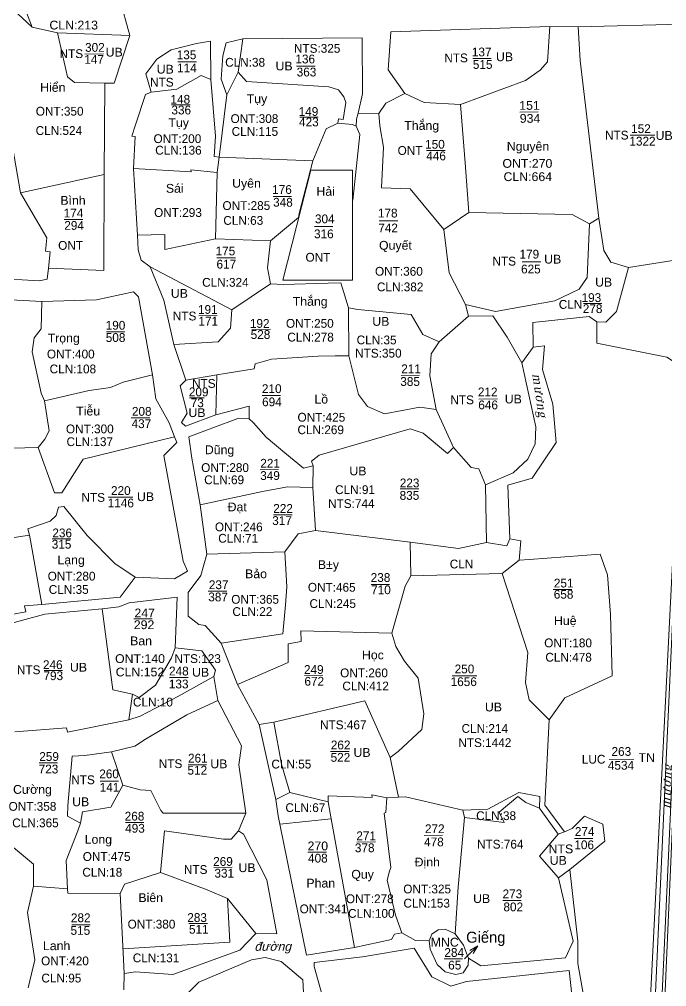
# Model space of a CAD drawing. Header units: metres. Extents: x 584732 to 606137, y 2257469 to 2286410.
# Drawn here: x 605704.8 to 605851.8, y 2285846.2 to 2286066.1 of the extents above; entities that cross this region are included whole.
import ezdxf
from ezdxf.enums import TextEntityAlignment as Align

# ---------------------------------------------------------------- set-up
doc = ezdxf.new("R2010")
doc.units = ezdxf.units.M
doc.header["$MEASUREMENT"] = 0
for name, color, linetype, lineweight in [('Level 10', 7, 'Continuous', 0), ('Level 11', 7, 'Continuous', 0), ('Level 12', 7, 'Continuous', 0), ('Level 13', 7, 'Continuous', 0), ('Level 15', 7, 'Continuous', 0), ('Level 27', 7, 'Continuous', 0), ('Level 32', 7, 'Continuous', 0), ('Level 5', 7, 'Continuous', 0), ('Level 53', 7, 'Continuous', 0), ('Level 54', 7, 'Continuous', 0), ('Level 63', 7, 'Continuous', 0), ('Level 8', 7, 'Continuous', 0)]:
    doc.layers.add(name, color=color, linetype=linetype, lineweight=lineweight)
doc.styles.add('Style-ENGINEERING I 0.26180', font='ENGINEERING.shx', dxfattribs={"oblique": 15})
doc.styles.add('Style-Vnarial', font='Vnarial.shx')
doc.styles.add('Style-Vnarial I 0.26180', font='Vnarial.shx', dxfattribs={"oblique": 15})
doc.styles.add('Style-vncour', font='vncour.shx')
doc.styles.add('Style-Vntime I 0.26180', font='Vntime.shx', dxfattribs={"oblique": 15})

msp = doc.modelspace()

# ---------------------------------------------------------------- linework, layer by layer
at = {"layer": 'Level 10', "color": 230, "linetype": 'Continuous', "lineweight": 0}
for p, q in [((605729.94, 2286062.41), (605724.33, 2286082.96)), ((605707.75, 2286064.29), (605713.49, 2286063.02)), ((605831.77, 2286064.38), (605825.31, 2286064.49)), ((605713.49, 2286063.02), (605729.94, 2286062.41)), ((605754.54, 2286054.08), (605751.92, 2286048.9)), ((605724.13, 2286030.86), (605724.26, 2286051.6)), ((605751.92, 2286048.9), (605750.24, 2286034.79)), ((605786.46, 2286044.72), (605781.75, 2286044.78)), ((605750.24, 2286034.79), (605749.76, 2286031.28)), ((605750.24, 2286034.79), (605771.47, 2286033.92)), ((605724.13, 2286030.86), (605705.13, 2286026.62)), ((605730.77, 2286032.15), (605731.64, 2286017.06)), ((605749.76, 2286031.28), (605749.38, 2286016.22)), ((605801.23, 2286018.34), (605806.94, 2286022.16)), ((605836.47, 2286020.91), (605834.32, 2286019.64)), ((605749.38, 2286016.22), (605761.84, 2286015.78)), ((605734.56, 2286009.83), (605753.11, 2286000.08)), ((605753.11, 2286000.08), (605761.85, 2286006.01)), ((605761.8, 2286006.01), (605761.85, 2286006.01)), ((605779.61, 2286000.52), (605777.87, 2286006.19)), ((605709.95, 2286001.95), (605697.8, 2286002.57)), ((605779.61, 2286000.52), (605779.63, 2285989.61)), ((605806.87, 2285998.64), (605806.15, 2286001.27)), ((605800.15, 2285992.81), (605806.87, 2285998.64)), ((605742.65, 2285984.12), (605739.94, 2285992.21)), ((605818.95, 2285988.01), (605821.56, 2285991.61)), ((605742.65, 2285984.12), (605749.72, 2285985.28)), ((605749.46, 2285976.24), (605749.72, 2285985.28)), ((605803.46, 2285968.81), (605799.49, 2285977.42)), ((605689.07, 2285968.22), (605709.14, 2285968.78)), ((605771.53, 2285964.61), (605771.52, 2285959.71)), ((605810.94, 2285947.16), (605810.72, 2285960.27)), ((605771.52, 2285959.71), (605772.06, 2285949.93)), ((605747.4, 2285944.53), (605745.87, 2285955.74)), ((605793.58, 2285947.23), (605772.06, 2285949.93)), ((605793.58, 2285947.23), (605793.76, 2285939.59)), ((605765.13, 2285945.09), (605747.4, 2285944.53)), ((605818.34, 2285943.19), (605814.51, 2285940.14)), ((605750.64, 2285924.28), (605754.35, 2285914.9)), ((605748.98, 2285916.7), (605749.9, 2285911.26)), ((605754.35, 2285914.9), (605759.27, 2285905.81)), ((605730.51, 2285912.71), (605729.7, 2285906.88)), ((605759.27, 2285905.81), (605762.63, 2285906.37)), ((605759.27, 2285905.81), (605763.1, 2285888.77)), ((605725.75, 2285899.58), (605728.33, 2285892.03)), ((605789.03, 2285898.31), (605790.95, 2285889.31)), ((605766.3, 2285890.39), (605763.1, 2285888.77)), ((605774.97, 2285888.25), (605766.3, 2285890.39)), ((605774.97, 2285888.25), (605775.67, 2285884.4)), ((605788.3, 2285889.19), (605790.95, 2285889.31)), ((605754.64, 2285881.64), (605756.25, 2285885.65)), ((605805.54, 2285886.32), (605805.92, 2285884.66)), ((605822.99, 2285886.81), (605827.23, 2285880.91)), ((605775.67, 2285884.4), (605780.93, 2285855.13)), ((605828.64, 2285881.46), (605827.23, 2285880.91)), ((605827.25, 2285870.99), (605829.83, 2285872.84)), ((605708.08, 2285869.11), (605715.78, 2285868.47)), ((605752.1, 2285866.27), (605758.53, 2285858.36)), ((605806.65, 2285853.24), (605806.86, 2285852.7)), ((605728.57, 2285845.55), (605728.67, 2285849.2))]:
    msp.add_line(p, q, dxfattribs=at)
at = {"layer": 'Level 10', "color": 230, "linetype": 'Continuous', "lineweight": 0, "flags": 128}
for points in [[(605724.33, 2286082.96), (605711.58, 2286080.13), (605702.63, 2286077.62), (605707.75, 2286064.29)], [(605699.68, 2286071.09), (605701.19, 2286070.53), (605707.75, 2286064.29)], [(605825.31, 2286064.49), (605789.22, 2286063.27), (605788.61, 2286054.58), (605792.37, 2286049.22)], [(605805.02, 2286046.7), (605819.81, 2286052.18), (605823.12, 2286054.5), (605824.8, 2286056.41), (605825.31, 2286064.49)], [(605831.77, 2286064.38), (605855.32, 2286064.97), (605856.82, 2286050.95), (605858.03, 2286040.96), (605859.52, 2286035.29), (605863.78, 2286014.39)], [(605836.47, 2286020.91), (605832.19, 2286056.77), (605831.77, 2286064.38)], [(605713.49, 2286063.02), (605715.77, 2286053.02), (605717.39, 2286051.7), (605724.26, 2286051.6)], [(605724.26, 2286051.6), (605726.36, 2286051.57), (605729.95, 2286062.41), (605729.94, 2286062.41)], [(605755.58, 2286061.64), (605751.8, 2286060.73), (605751.05, 2286057.82), (605750.7, 2286052.49), (605751.92, 2286048.9)], [(605781.75, 2286044.78), (605782.79, 2286049.16), (605782.7, 2286061.91), (605755.58, 2286061.64)], [(605734.76, 2286049.57), (605733.59, 2286053.69), (605736.04, 2286057.07), (605739.31, 2286059.15), (605745.08, 2286060.59), (605748.26, 2286061.11), (605748.32, 2286052.41)], [(605748.32, 2286052.41), (605746.16, 2286053.36), (605740.57, 2286050.2), (605734.76, 2286049.57)], [(605748.32, 2286052.41), (605749.35, 2286039.51), (605749.1, 2286034.88), (605750.24, 2286034.79)], [(605777.16, 2286042.52), (605777.29, 2286043.44), (605778.39, 2286043.32), (605778.99, 2286047.19), (605778.53, 2286048.45), (605777.31, 2286050.07), (605775.09, 2286050.78), (605756.44, 2286051.97), (605754.54, 2286054.08)], [(605730.77, 2286032.15), (605731.16, 2286039.43), (605730.41, 2286039.53), (605731.25, 2286042.09), (605733.5, 2286049), (605734.76, 2286049.57)], [(605786.46, 2286044.72), (605788.04, 2286047.04), (605792.37, 2286049.22)], [(605792.37, 2286049.22), (605796.76, 2286047.15), (605805.02, 2286046.7)], [(605806.94, 2286022.16), (605806.05, 2286033.45), (605805.02, 2286046.7)], [(605781.36, 2286041.79), (605781.42, 2286043.39), (605781.75, 2286044.78)], [(605786.46, 2286044.72), (605786.72, 2286041.92), (605787.57, 2286037.03), (605787.09, 2286027.78), (605793.56, 2286027.57), (605796.47, 2286024.07), (605801.23, 2286018.34)], [(605696.14, 2286040.85), (605701.1, 2286042.09), (605702.64, 2286040.67), (605705.13, 2286026.62)], [(605771.47, 2286033.92), (605774.54, 2286041.2), (605777.16, 2286042.52)], [(605777.16, 2286042.52), (605780.49, 2286042.18), (605781.36, 2286041.79)], [(605780.57, 2286025), (605782.19, 2286039.92), (605781.36, 2286041.79)], [(605761.84, 2286015.78), (605768.26, 2286021.07), (605768.42, 2286021.95), (605771.47, 2286033.92)], [(605711.44, 2286009.5), (605723.99, 2286009.03), (605724.13, 2286030.86)], [(605730.77, 2286032.15), (605743.84, 2286031.44), (605743.8, 2286031.89), (605749.76, 2286031.28)], [(605780.49, 2286006.81), (605780.49, 2286031.81), (605771.01, 2286031.81), (605764.67, 2286006.81), (605780.49, 2286006.81)], [(605705.13, 2286026.62), (605711.04, 2286016.42), (605710.79, 2286013.42), (605711.85, 2286013.26), (605711.44, 2286009.5)], [(605834.32, 2286019.64), (605830.4, 2286021.76), (605806.94, 2286022.16)], [(605806.15, 2286001.27), (605812.96, 2285999.69), (605826.47, 2286002.08), (605832.01, 2286004.73), (605833.78, 2286007.41), (605834.32, 2286019.64)], [(605843.17, 2286009.72), (605839.14, 2286010.88), (605837.56, 2286013.58), (605836.47, 2286020.91)], [(605806.15, 2286001.27), (605802.47, 2286008.48), (605801.23, 2286018.34)], [(605731.64, 2286017.06), (605731.83, 2286013.74), (605732.52, 2286011.37), (605734.56, 2286009.83)], [(605761.84, 2286015.78), (605761.2, 2286009.62), (605761.85, 2286006.01)], [(605863.78, 2286014.39), (605861.87, 2286012.61), (605843.17, 2286009.72)], [(605688.8, 2286007.85), (605709.33, 2286006.65), (605711.17, 2286007.05), (605711.44, 2286009.5)], [(605734.56, 2286009.83), (605737.67, 2286002.3), (605739.94, 2285992.21)], [(605843.17, 2286009.72), (605840.46, 2285999.71), (605838.02, 2285997.3), (605835.97, 2285997.36)], [(605735.1, 2285985.32), (605731.89, 2286003.04), (605730.78, 2286004.18), (605722.36, 2286002.37), (605709.95, 2286001.95)], [(605761.85, 2286006.01), (605764.74, 2286005.79), (605774.99, 2286006.1), (605777.87, 2286006.19)], [(605709.95, 2286001.95), (605709.77, 2285995.74), (605708.18, 2285993.69), (605707.78, 2285990.54), (605709.78, 2285981.11), (605710.57, 2285979.4)], [(605753.11, 2286000.08), (605752.78, 2285995.9), (605750.02, 2285992.76), (605739.94, 2285992.21)], [(605800.15, 2285992.81), (605796.51, 2285994.47), (605793.81, 2285999.04), (605781.74, 2286000.12), (605779.61, 2286000.52)], [(605806.87, 2285998.64), (605812.4, 2285998.71), (605815.65, 2285993.84), (605818.95, 2285988.01)], [(605821.56, 2285991.61), (605821.46, 2285997.19), (605834.22, 2285998.57), (605835.97, 2285997.36)], [(605835.97, 2285997.36), (605835.97, 2285992.51), (605851.88, 2285989.28), (605856.12, 2285986.47)], [(605800.15, 2285992.81), (605798.33, 2285990.09), (605798.05, 2285985.07), (605799.49, 2285977.42)], [(605821.56, 2285991.61), (605824.14, 2285991.91), (605823.65, 2285986.54), (605825.99, 2285978.59), (605826.73, 2285969.89), (605821.28, 2285961.8), (605815.74, 2285960.23), (605816.23, 2285948.02)], [(605749.72, 2285985.28), (605758.13, 2285986.64), (605758.42, 2285987.81), (605762.1, 2285988.83), (605772.72, 2285989.53), (605776.58, 2285989.58), (605779.63, 2285989.61)], [(605779.63, 2285989.61), (605781.85, 2285980.84), (605783.92, 2285978.09), (605787.79, 2285976.4), (605795.76, 2285977.92), (605799.49, 2285977.42)], [(605810.72, 2285960.27), (605817.02, 2285963), (605820.33, 2285966.14), (605821.98, 2285969.59), (605822.13, 2285973.49), (605818.95, 2285988.01)], [(605812.88, 2285798.76), (605828.55, 2285797.12), (605838.33, 2285797.17), (605839.57, 2285797.74), (605845.82, 2285797.52), (605853.34, 2285945.55), (605856.12, 2285986.47)], [(605735.1, 2285985.32), (605728.41, 2285983.6), (605725.51, 2285982.4), (605720.66, 2285981.77), (605710.57, 2285979.4)], [(605735.1, 2285985.32), (605735.8, 2285979.85), (605738.85, 2285974.42), (605740.09, 2285971.24)], [(605857.58, 2285985.76), (605855.42, 2285945.39), (605848.62, 2285796.84), (605847.15, 2285797.04), (605853.9, 2285945.59), (605856.54, 2285986.3)], [(605858.26, 2285985.98), (605855.89, 2285945.46), (605849.38, 2285796.89), (605883.2, 2285797.61)], [(605742.65, 2285984.12), (605741.37, 2285982.82), (605742.92, 2285976.61), (605741.69, 2285974.44), (605742.55, 2285973.61), (605749.46, 2285976.24)], [(605710.57, 2285979.4), (605711.61, 2285972.55), (605710.59, 2285970.64), (605709.14, 2285968.78)], [(605749.46, 2285976.24), (605757.03, 2285978.17), (605757.06, 2285975.31)], [(605745.87, 2285955.74), (605744.01, 2285966.39), (605743.34, 2285971.22), (605748.77, 2285973.24), (605754.48, 2285975.36), (605757.06, 2285975.31)], [(605757.06, 2285975.31), (605757.99, 2285974.39), (605760.91, 2285971.09), (605765.16, 2285967.59), (605769.38, 2285964.11), (605771.53, 2285964.61)], [(605709.14, 2285968.78), (605712.78, 2285958.46), (605714.47, 2285958.51), (605719.34, 2285966.11), (605740.09, 2285971.24)], [(605740.09, 2285971.24), (605740.61, 2285969.89), (605737.67, 2285966.95), (605742.01, 2285942.94), (605743, 2285940.64), (605740.05, 2285938.96), (605731.15, 2285939.32)], [(605771.53, 2285964.61), (605771.22, 2285965.67), (605772.95, 2285967.04), (605793.63, 2285972.99), (605796.52, 2285972.04), (605802.11, 2285967.39), (605803.46, 2285968.81)], [(605810.72, 2285960.27), (605809.17, 2285963.93), (605807.47, 2285964.26), (605803.46, 2285968.81)], [(605771.52, 2285959.71), (605765.73, 2285959.81), (605760.08, 2285958.75), (605745.87, 2285955.74)], [(605731.15, 2285939.32), (605726.54, 2285942.38), (605720.26, 2285948.77), (605714.93, 2285955.35), (605713.69, 2285955.25), (605713.23, 2285953.31), (605711.8, 2285952.02), (605706.76, 2285950.3), (605707.14, 2285948.85)], [(605772.06, 2285949.93), (605768.15, 2285949.16), (605765.13, 2285945.09)], [(605707.14, 2285948.85), (605688.1, 2285946), (605686.37, 2285946.68)], [(605709.96, 2285933.12), (605707.5, 2285946.83), (605707.14, 2285948.85)], [(605810.94, 2285947.16), (605804.55, 2285945.85), (605793.58, 2285947.23)], [(605816.23, 2285948.02), (605815.53, 2285946.42), (605810.94, 2285947.16)], [(605818.34, 2285943.19), (605818.7, 2285947.54), (605816.23, 2285948.02)], [(605765.13, 2285945.09), (605765.61, 2285937.1), (605765.26, 2285933.03), (605764.68, 2285926.44), (605750.64, 2285924.28)], [(605750.64, 2285924.28), (605747.07, 2285928.32), (605745.6, 2285928.56), (605743.2, 2285930.42), (605743.15, 2285935.86), (605746.08, 2285939.72), (605747.4, 2285944.53)], [(605825.13, 2285906.86), (605828.69, 2285911.89), (605839.44, 2285916.85), (605839.09, 2285930.85), (605838.42, 2285939.83), (605836.76, 2285944.54), (605820.69, 2285943.36), (605818.34, 2285943.19)], [(605731.15, 2285939.32), (605727.73, 2285934.74), (605709.96, 2285933.12)], [(605793.76, 2285939.59), (605792.44, 2285937.3), (605789.45, 2285926.56)], [(605814.51, 2285940.14), (605820.35, 2285922.22), (605819.78, 2285915.35), (605820.6, 2285911.41), (605824.22, 2285907.78), (605825.13, 2285906.86)], [(605740.22, 2285923.23), (605740.71, 2285934.75), (605729.78, 2285933.46), (605727.39, 2285932.55), (605723.64, 2285932.14)], [(605685.66, 2285925.14), (605691, 2285926.36), (605690.94, 2285927.22), (605695.06, 2285928.25), (605699.69, 2285930.21), (605706.27, 2285931.41), (605706.01, 2285932.8), (605709.96, 2285933.12)], [(605694.52, 2285923.79), (605695.52, 2285924.36), (605699.1, 2285927.78), (605710.62, 2285930.92), (605723.64, 2285932.14)], [(605730.51, 2285912.71), (605726.09, 2285913.73), (605723.64, 2285932.14)], [(605754.35, 2285914.9), (605765.87, 2285919.94), (605765.91, 2285924.13), (605768.84, 2285924.69), (605768.79, 2285927.14), (605789.45, 2285926.56)], [(605789.45, 2285926.56), (605790.34, 2285923.59), (605792.31, 2285920.25), (605795.4, 2285916.32), (605796.69, 2285908.28), (605796.23, 2285904.71), (605790.9, 2285899.69), (605789.03, 2285898.31)], [(605730.51, 2285912.71), (605732.01, 2285911.95), (605735.76, 2285914.78), (605739.37, 2285920.99), (605740.22, 2285923.23)], [(605748.98, 2285916.7), (605749.39, 2285918.21), (605746.27, 2285922.57), (605740.22, 2285923.23)], [(605729.7, 2285906.88), (605732.28, 2285907.73), (605740.96, 2285912.26), (605748.98, 2285916.7)], [(605749.9, 2285911.26), (605742.87, 2285908.06), (605733.5, 2285902.49), (605731.09, 2285900.92), (605725.75, 2285899.58)], [(605756.25, 2285885.65), (605754.68, 2285896.68), (605755.32, 2285900.95), (605749.9, 2285911.26)], [(605762.63, 2285906.37), (605783.32, 2285911.17), (605789.03, 2285898.31)], [(605703.78, 2285904.13), (605715.56, 2285905.07), (605715.78, 2285904.1), (605729.7, 2285906.88)], [(605828.64, 2285881.46), (605824.2, 2285887.46), (605825.13, 2285906.86)], [(605725.75, 2285899.58), (605719.72, 2285898.79), (605716.84, 2285898.62), (605715.84, 2285887.41), (605715.76, 2285884.99), (605718.7, 2285883.39)], [(605718.7, 2285883.39), (605719.19, 2285886.01), (605725.59, 2285887.07), (605728.33, 2285892.03)], [(605728.33, 2285892.03), (605732.29, 2285891), (605734.71, 2285890.8), (605736.93, 2285886.26), (605737.46, 2285885.66), (605756.25, 2285885.65)], [(605774.97, 2285888.25), (605774.97, 2285889.65), (605784.94, 2285889.24), (605784.9, 2285889.84), (605788.3, 2285889.19)], [(605805.54, 2285886.32), (605811.23, 2285886.6), (605818.27, 2285890.37), (605823.02, 2285889.43), (605822.99, 2285886.81)], [(605763.1, 2285888.77), (605763.58, 2285885.04), (605763.96, 2285883.18)], [(605788.3, 2285889.19), (605788.06, 2285885.86), (605787.7, 2285885.65), (605789.24, 2285873.35), (605788.93, 2285872.47), (605788.37, 2285870.47), (605790.29, 2285862.47), (605791.68, 2285858.51)], [(605790.95, 2285889.31), (605792.52, 2285889.38), (605805.54, 2285886.32)], [(605718.7, 2285883.39), (605718.1, 2285881.67), (605715.49, 2285874.88), (605715.78, 2285868.47)], [(605763.96, 2285883.18), (605770.07, 2285853.43), (605780.93, 2285855.13)], [(605805.92, 2285884.66), (605804.48, 2285868.82), (605803.79, 2285858.24)], [(605829.83, 2285872.84), (605837.83, 2285879.28), (605837.32, 2285883.16), (605833.19, 2285884.96), (605830.41, 2285882.17), (605828.64, 2285881.46)], [(605698.57, 2285881.07), (605703.02, 2285878.22), (605708.06, 2285874.06), (605708.08, 2285869.11)], [(605736.91, 2285872.19), (605737.77, 2285881.65), (605751.19, 2285879.73), (605752.91, 2285879.73), (605754.64, 2285881.64)], [(605754.64, 2285881.64), (605755.76, 2285880.89), (605761.07, 2285870.51), (605763.34, 2285858.28), (605758.53, 2285858.36)], [(605827.23, 2285880.91), (605822.94, 2285875.89), (605827.25, 2285870.99)], [(605727.71, 2285867.41), (605728.7, 2285869.53), (605736.91, 2285872.19)], [(605736.91, 2285872.19), (605747.49, 2285868.22), (605752.1, 2285866.27)], [(605829.83, 2285872.84), (605831.64, 2285856.62), (605831.65, 2285851.54), (605833.67, 2285840.45)], [(605827.25, 2285870.99), (605830.64, 2285856.62), (605828.84, 2285852.81), (605809.61, 2285851.01), (605806.86, 2285852.7)], [(605708.08, 2285869.11), (605706.7, 2285863.11), (605708.37, 2285852.31), (605706.8, 2285845.98)], [(605715.78, 2285868.47), (605715.87, 2285867.52), (605727.71, 2285867.41)], [(605728.67, 2285849.2), (605728.51, 2285852.38), (605727.71, 2285867.41)], [(605797.9, 2285856.66), (605798.54, 2285858.19), (605799.93, 2285859.18), (605801.53, 2285859.3), (605803.79, 2285858.24)], [(605728.67, 2285849.2), (605731.2, 2285849.65), (605739.67, 2285849), (605754.9, 2285854.53), (605758.53, 2285858.36)], [(605780.93, 2285855.13), (605789.37, 2285856.99), (605790.03, 2285858.19), (605791.68, 2285858.51)], [(605797.9, 2285856.66), (605794.82, 2285856.74), (605791.68, 2285858.51)], [(605803.79, 2285858.24), (605805.7, 2285855.7), (605806.65, 2285853.24)], [(605830.59, 2285841.68), (605829.71, 2285849.95), (605806.37, 2285847.43), (605802.81, 2285846.33), (605798.5, 2285848.45), (605794.47, 2285855.02), (605782.78, 2285853.05), (605771.77, 2285851.75), (605771.78, 2285850.85), (605778, 2285828.52), (605771.77, 2285817.49), (605771.48, 2285812.96), (605772.84, 2285810.79), (605774.33, 2285809.13), (605793.75, 2285805.48)], [(605806.86, 2285852.7), (605806.74, 2285851.11), (605805.67, 2285849.42), (605803.99, 2285849.02), (605801.57, 2285849.58), (605799.73, 2285851.25), (605798.11, 2285854.78), (605797.9, 2285856.66)], [(605739.81, 2285844.37), (605743.07, 2285844.73), (605745.61, 2285847.23), (605757.55, 2285852.32), (605760.69, 2285852.87), (605764.31, 2285851.97), (605769.24, 2285847.83), (605769.49, 2285841.94), (605773.37, 2285827.97), (605770.17, 2285822.8)]]:
    msp.add_lwpolyline(points, dxfattribs=at)
at = {"layer": 'Level 11', "color": 62, "linetype": 'Continuous', "lineweight": 13}
for p, q in [((605719.71, 2286058.21), (605723.91, 2286058.23)), ((605807.81, 2286057.16), (605812.01, 2286057.18)), ((605740.83, 2286056.41), (605745.03, 2286056.43)), ((605767.81, 2286055.44), (605772.01, 2286055.46)), ((605739.42, 2286046.64), (605743.62, 2286046.66)), ((605768.53, 2286043.86), (605772.73, 2286043.88)), ((605818.48, 2286045.02), (605822.68, 2286045.04)), ((605843.55, 2286039.73), (605849.15, 2286039.75)), ((605797.31, 2286036.26), (605801.51, 2286036.28)), ((605762.46, 2286025.84), (605766.66, 2286025.86)), ((605715.03, 2286020.58), (605719.23, 2286020.6)), ((605786.56, 2286020.3), (605790.76, 2286020.32)), ((605771.83, 2286019), (605776.03, 2286019.02)), ((605749.72, 2286011.88), (605753.92, 2286011.9)), ((605819.05, 2286010.96), (605823.25, 2286010.98)), ((605832.95, 2286001.5), (605837.15, 2286001.52)), ((605745.59, 2285998.73), (605749.79, 2285998.75)), ((605757.67, 2285995.62), (605761.87, 2285995.64)), ((605724.61, 2285995.04), (605728.81, 2285995.06)), ((605791.52, 2285985.17), (605795.72, 2285985.19)), ((605743.48, 2285980.03), (605746.81, 2285980.05)), ((605759.97, 2285980.61), (605764.17, 2285980.63)), ((605809.21, 2285979.79), (605813.41, 2285979.81)), ((605730.26, 2285975.49), (605734.46, 2285975.51)), ((605759.52, 2285963.73), (605763.72, 2285963.75)), ((605791.35, 2285959.38), (605795.55, 2285959.4)), ((605724.98, 2285957.5), (605730.58, 2285957.52)), ((605762.56, 2285953.46), (605766.76, 2285953.48)), ((605712.3, 2285948.02), (605716.5, 2285948.04)), ((605747.73, 2285936.14), (605751.93, 2285936.16)), ((605784.72, 2285937.66), (605788.92, 2285937.68)), ((605826.09, 2285936.52), (605830.29, 2285936.54)), ((605730.82, 2285929.83), (605735.02, 2285929.85)), ((605710.46, 2285918.08), (605714.66, 2285918.1)), ((605738.95, 2285916.51), (605743.15, 2285916.53)), ((605769.57, 2285916.98), (605773.77, 2285917)), ((605803.12, 2285916.9), (605808.72, 2285916.92)), ((605775.52, 2285899.69), (605779.72, 2285899.71)), ((605709.33, 2285897.08), (605713.53, 2285897.1)), ((605743.15, 2285896.65), (605747.35, 2285896.67)), ((605838.8, 2285897.88), (605844.4, 2285897.91)), ((605723.17, 2285892.95), (605727.37, 2285892.97)), ((605728.93, 2285883.57), (605733.13, 2285883.59)), ((605781.51, 2285879.12), (605785.71, 2285879.14)), ((605796.74, 2285880.63), (605800.94, 2285880.65)), ((605830.89, 2285879.9), (605835.09, 2285879.92)), ((605770.39, 2285876.78), (605774.59, 2285876.8)), ((605748.97, 2285873.35), (605753.17, 2285873.37)), ((605814.62, 2285865.79), (605818.82, 2285865.81)), ((605716.72, 2285860.29), (605720.92, 2285860.31)), ((605743.35, 2285860.61), (605747.55, 2285860.63)), ((605801.33, 2285852.54), (605805.51, 2285852.56))]:
    msp.add_line(p, q, dxfattribs=at)
at = {"layer": 'Level 12', "color": 120, "linetype": 'Continuous', "lineweight": 0}
for p, q in [((605755.58, 2286061.64), (605754.54, 2286054.08)), ((605814.51, 2285940.14), (605793.76, 2285939.59)), ((605763.96, 2285883.18), (605775.67, 2285884.4))]:
    msp.add_line(p, q, dxfattribs=at)
at = {"layer": 'Level 12', "color": 120, "linetype": 'Continuous', "lineweight": 0, "flags": 128}
for points in [[(605731.64, 2286017.06), (605737.84, 2286017.2), (605737.85, 2286013.8), (605749.38, 2286016.22)], [(605762.63, 2285906.37), (605764.41, 2285896.8), (605766.3, 2285890.39)], [(605805.92, 2285884.66), (605814.93, 2285883.56), (605813.78, 2285885.92), (605818.06, 2285889.44), (605819.83, 2285888.12), (605822.99, 2285886.81)], [(605728.38, 2285854.86), (605752.66, 2285856.32), (605752.1, 2285866.27)]]:
    msp.add_lwpolyline(points, dxfattribs=at)
at = {"layer": 'Level 5', "color": 250, "linetype": 'Continuous', "lineweight": 0}
for p, q in [((605808.93, 2285855.54), (605806.65, 2285853.24)), ((605807.16, 2285854.47), (605808.93, 2285855.54)), ((605808.93, 2285855.54), (605807.87, 2285853.76)), ((605806.65, 2285853.24), (605805.97, 2285852.55))]:
    msp.add_line(p, q, dxfattribs=at)

# ---------------------------------------------------------------- texts
at = {"layer": 'Level 11', "color": 62, "linetype": 'Continuous', "lineweight": 0}
for s, style, p in [('302', 'Style-vncour', (605719.76, 2286059.71)), ('135', 'Style-vncour', (605740.57, 2286058.02)), ('137', 'Style-vncour', (605807.61, 2286058.67)), ('136', 'Style-vncour', (605767.53, 2286057.07)), ('148', 'Style-vncour', (605739.16, 2286047.92)), ('149', 'Style-vncour', (605768.27, 2286045.14)), ('151', 'Style-Vnarial', (605818.37, 2286046.53)), ('152', 'Style-vncour', (605843.78, 2286041.24)), ('150', 'Style-vncour', (605796.99, 2286037.69)), ('176', 'Style-vncour', (605762.25, 2286027.41)), ('176', 'Style-vncour', (605762.25, 2286027.41)), ('174', 'Style-vncour', (605714.9, 2286022.06)), ('304', 'Style-vncour', (605771.97, 2286020.74)), ('178', 'Style-vncour', (605786.27, 2286022.06)), ('175', 'Style-vncour', (605749.4, 2286013.45)), ('179', 'Style-vncour', (605818.43, 2286012.72)), ('193', 'Style-vncour', (605832.52, 2286002.84)), ('191', 'Style-vncour', (605745.4, 2286000.15)), ('190', 'Style-vncour', (605724.44, 2285996.55)), ('192', 'Style-vncour', (605757.19, 2285996.97)), ('211', 'Style-vncour', (605791.57, 2285986.67)), ('209', 'Style-vncour', (605743.33, 2285981.41)), ('210', 'Style-vncour', (605759.92, 2285982.15)), ('212', 'Style-vncour', (605808.98, 2285981.4)), ('208', 'Style-vncour', (605730.4, 2285976.99)), ('221', 'Style-vncour', (605759.55, 2285965.19)), ('223', 'Style-vncour', (605791.23, 2285960.72)), ('220', 'Style-vncour', (605725.65, 2285958.99)), ('222', 'Style-vncour', (605762.5, 2285954.93)), ('236', 'Style-vncour', (605712.33, 2285949.36)), ('237', 'Style-vncour', (605747.87, 2285937.59)), ('238', 'Style-vncour', (605784.63, 2285939.23)), ('251', 'Style-vncour', (605826.23, 2285937.97)), ('247', 'Style-Vnarial', (605730.97, 2285931.17)), ('246', 'Style-vncour', (605710.19, 2285919.42)), ('248', 'Style-vncour', (605738.83, 2285917.97)), ('249', 'Style-vncour', (605769.48, 2285918.32)), ('250', 'Style-vncour', (605803.7, 2285918.45)), ('262', 'Style-vncour', (605775.57, 2285901.17)), ('263', 'Style-vncour', (605839.33, 2285899.7)), ('259', 'Style-vncour', (605709.35, 2285898.54)), ('261', 'Style-vncour', (605743.14, 2285898.18)), ('260', 'Style-vncour', (605722.98, 2285894.6)), ('268', 'Style-vncour', (605728.76, 2285884.99)), ('272', 'Style-vncour', (605796.96, 2285882.13)), ('271', 'Style-vncour', (605781.37, 2285880.53)), ('274', 'Style-vncour', (605831, 2285881.5)), ('270', 'Style-Vnarial', (605770.29, 2285878.23)), ('269', 'Style-vncour', (605748.85, 2285874.7)), ('273', 'Style-vncour', (605814.58, 2285867.33)), ('282', 'Style-vncour', (605716.54, 2285861.9)), ('283', 'Style-vncour', (605742.97, 2285861.95)), ('284', 'Style-vncour', (605801.37, 2285854.01))]:
    msp.add_text(s, height=2, dxfattribs=dict(at, style=style)).set_placement(p, align=Align.MIDDLE_LEFT)
at = {"layer": 'Level 13', "color": 204, "linetype": 'Continuous', "lineweight": 0}
for s, style, p in [('CLN:213', 'Style-Vnarial', (605717.18, 2286064.78)), ('NTS:325', 'Style-vncour', (605772.47, 2286059.49)), ('CLN:38', 'Style-vncour', (605756.11, 2286056.32)), ('ONT:350', 'Style-vncour', (605713.99, 2286045.2)), ('ONT:308', 'Style-vncour', (605758.23, 2286043.52)), ('CLN:524', 'Style-vncour', (605713.81, 2286040.81)), ('CLN:115', 'Style-vncour', (605758.33, 2286040.61)), ('ONT:200', 'Style-vncour', (605740.73, 2286038.97)), ('CLN:136', 'Style-vncour', (605740.96, 2286036.34)), ('ONT:270', 'Style-Vnarial', (605820.22, 2286033.35)), ('CLN:664', 'Style-Vnarial', (605820.31, 2286030.33)), ('ONT:285', 'Style-vncour', (605756.39, 2286023.76)), ('ONT:293', 'Style-vncour', (605740.86, 2286022.18)), ('CLN:63', 'Style-vncour', (605755.69, 2286020.39)), ('ONT:360', 'Style-vncour', (605791.04, 2286008.82)), ('CLN:324', 'Style-vncour', (605751.63, 2286006.31)), ('CLN:382', 'Style-vncour', (605791.32, 2286005.28)), ('ONT:250', 'Style-vncour', (605770.81, 2285996.99)), ('CLN:278', 'Style-vncour', (605770.97, 2285993.86)), ('CLN:35', 'Style-vncour', (605785.97, 2285993.22)), ('NTS:350', 'Style-vncour', (605786.38, 2285990.21))]:
    msp.add_text(s, height=2, dxfattribs=dict(at, style=style)).set_placement(p, align=Align.MIDDLE_CENTER)
for s, style, p in [('ONT:400', 'Style-vncour', (605711.09, 2285990.02)), ('CLN:108', 'Style-vncour', (605711.71, 2285986.63)), ('ONT:425', 'Style-vncour', (605768.01, 2285975.65)), ('ONT:300', 'Style-vncour', (605715.41, 2285973)), ('CLN:269', 'Style-vncour', (605768, 2285972.81)), ('CLN:137', 'Style-vncour', (605715.55, 2285970.1)), ('ONT:280', 'Style-vncour', (605746.13, 2285964.21)), ('CLN:69', 'Style-vncour', (605746.81, 2285961.44)), ('CLN:91', 'Style-vncour', (605776.54, 2285959.19)), ('NTS:744', 'Style-vncour', (605774.95, 2285956.03)), ('ONT:246', 'Style-vncour', (605749.25, 2285950.73)), ('CLN:71', 'Style-vncour', (605750, 2285948.14)), ('ONT:280', 'Style-vncour', (605711.27, 2285939.54)), ('CLN:35', 'Style-vncour', (605711.51, 2285936.51)), ('ONT:465', 'Style-vncour', (605770.36, 2285937.01)), ('ONT:365', 'Style-vncour', (605752.96, 2285934.27)), ('CLN:245', 'Style-vncour', (605770.73, 2285933.3)), ('CLN:22', 'Style-vncour', (605753.22, 2285931.48)), ('ONT:180', 'Style-vncour', (605824.04, 2285924.37)), ('ONT:140', 'Style-Vnarial', (605726.57, 2285920.8)), ('NTS:123', 'Style-vncour', (605740.05, 2285920.8)), ('CLN:478', 'Style-vncour', (605824.3, 2285921.11)), ('CLN:152', 'Style-Vnarial', (605726.71, 2285917.76)), ('ONT:260', 'Style-vncour', (605777.69, 2285917.56)), ('CLN:412', 'Style-vncour', (605778.2, 2285914.57)), ('CLN:10', 'Style-vncour', (605730.63, 2285910.92)), ('NTS:467', 'Style-vncour', (605773.12, 2285905.76)), ('CLN:214', 'Style-vncour', (605805.27, 2285904.93)), ('NTS:1442', 'Style-vncour', (605804.53, 2285901.7)), ('CLN:55', 'Style-vncour', (605762.08, 2285896.83)), ('ONT:358', 'Style-vncour', (605702.39, 2285887.22)), ('CLN:67', 'Style-vncour', (605765.26, 2285886.93)), ('CLN:38', 'Style-vncour', (605808.58, 2285885.1)), ('CLN:365', 'Style-vncour', (605703.21, 2285883.47)), ('NTS:764', 'Style-vncour', (605808.78, 2285878.62)), ('ONT:475', 'Style-vncour', (605719.23, 2285875.82)), ('CLN:18', 'Style-vncour', (605719.14, 2285872.24)), ('ONT:325', 'Style-vncour', (605792.03, 2285868.44)), ('ONT:278', 'Style-vncour', (605779, 2285866.22)), ('CLN:153', 'Style-vncour', (605792.07, 2285865.22)), ('ONT:341', 'Style-vncour', (605768.49, 2285863.92)), ('CLN:100', 'Style-vncour', (605779.49, 2285862.89)), ('ONT:380', 'Style-vncour', (605729.42, 2285860.45)), ('ONT:420', 'Style-vncour', (605709.77, 2285852.1)), ('CLN:131', 'Style-vncour', (605730.6, 2285852.78)), ('CLN:95', 'Style-vncour', (605709.84, 2285848.2))]:
    msp.add_text(s, height=2, dxfattribs=dict(at, style=style)).set_placement(p, align=Align.MIDDLE_LEFT)
at = {"layer": 'Level 15', "color": 4, "linetype": 'Continuous', "lineweight": 0, "style": 'Style-Vnarial'}
for s, p in [('UB', (605726.38, 2286058.63)), ('UB', (605815.03, 2286057.58)), ('UB', (605737.97, 2286054.76)), ('UB', (605764.96, 2286055.49)), ('HiÓn', (605712.43, 2286050.62)), ('Tôy', (605758.8, 2286048.03)), ('Tôy', (605741.02, 2286042.61)), ('Th¾ng', (605796.22, 2286041.96)), ('UB', (605851.28, 2286039.7)), ('Nguyªn', (605820.36, 2286037.23)), ('S¸i', (605740.13, 2286027.68)), ('Uyªn', (605756.42, 2286028.83)), ('B×nh', (605717.02, 2286024.94)), ('H¶i', (605774.4, 2286026.99)), ('QuyÕt', (605790.25, 2286014.73)), ('UB', (605825.97, 2286011.58)), ('UB', (605837.54, 2286006.36)), ('UB', (605741.17, 2286003.8)), ('Th¾ng', (605770.88, 2286001.99)), ('UB', (605786.93, 2285997.44)), ('Träng', (605714.91, 2285993.65)), ('Lå', (605773.4, 2285979.77)), ('UB', (605817.02, 2285979.8)), ('TiÔu', (605720.46, 2285977.06)), ('UB', (605745.17, 2285976.7)), ('Dòng', (605750.31, 2285968.26)), ('UB', (605781.73, 2285963.45)), ('UB', (605733.49, 2285957.6)), ('§¹t', (605754.31, 2285955.27)), ('L¹ng', (605716.59, 2285943.23)), ('B±y', (605775.03, 2285942.16)), ('B¶o', (605758.59, 2285940.07)), ('HuÖ', (605828.82, 2285929.44)), ('Ban', (605732.48, 2285924.83)), ('Häc', (605785.13, 2285921.64)), ('UB', (605718.26, 2285918.84)), ('UB', (605746, 2285917.7)), ('UB', (605812.51, 2285909.8)), ('UB', (605782.66, 2285899.46)), ('TN', (605847.34, 2285898.31)), ('UB', (605750.14, 2285896.88)), ('C\xadêng', (605707.81, 2285891.07)), ('UB', (605718.76, 2285888.26)), ('Long', (605722.78, 2285879.72)), ('§Þnh', (605797.48, 2285874.56)), ('UB', (605827.23, 2285874.94)), ('UB', (605756.54, 2285873.28)), ('Quy', (605782.79, 2285871.78)), ('Phan', (605773.29, 2285869.77)), ('Biªn', (605734.67, 2285866.47)), ('UB', (605809.83, 2285866.26)), ('Lanh', (605713.3, 2285855.54))]:
    msp.add_text(s, height=2, dxfattribs=at).set_placement(p, align=Align.MIDDLE_CENTER)
at = {"layer": 'Level 27', "color": 1, "linetype": 'Continuous', "lineweight": 0, "style": 'Style-Vnarial I 0.26180', "oblique": 15}
msp.add_text('®\xadêng', height=2, dxfattribs=at).set_placement((605758.2, 2285855.4), align=Align.MIDDLE_LEFT)
at = {"layer": 'Level 32', "color": 254, "linetype": 'Continuous', "lineweight": 0, "char_height": 2, "attachment_point": 4, "line_spacing_factor": 0.6, "style": 'Style-Vntime I 0.26180'}
for s, insert, rotation in [('\\T1.194;m\xad¬ng', (605821.98, 2285985.53), 278.4577), ('\\T1.188;m\xad¬ng', (605851.97, 2285886.73), 87.9428)]:
    msp.add_mtext(s, dxfattribs=dict(at, insert=insert, rotation=rotation))
at = {"layer": 'Level 53', "color": 212, "linetype": 'Continuous', "lineweight": 0}
for s, style, p in [('NTS', 'Style-vncour', (605716.64, 2286058.29)), ('NTS', 'Style-vncour', (605804.02, 2286057.32)), ('NTS', 'Style-vncour', (605737.2, 2286051.8)), ('NTS', 'Style-vncour', (605840.52, 2286039.77)), ('ONT', 'Style-vncour', (605793.57, 2286036.28)), ('ONT', 'Style-vncour', (605716.47, 2286014.71)), ('ONT', 'Style-vncour', (605772.65, 2286012.01)), ('NTS', 'Style-vncour', (605814.96, 2286011.13)), ('CLN', 'Style-vncour', (605830.02, 2286001.3)), ('NTS', 'Style-vncour', (605742.37, 2285998.66)), ('NTS', 'Style-vncour', (605746.73, 2285983.34)), ('NTS', 'Style-vncour', (605805.4, 2285979.61)), ('NTS', 'Style-vncour', (605721.61, 2285957.44)), ('CLN', 'Style-vncour', (605805.26, 2285942.3)), ('NTS', 'Style-vncour', (605706.95, 2285918.26)), ('LUC', 'Style-vncour', (605835.26, 2285897.93)), ('NTS', 'Style-vncour', (605739.17, 2285896.92)), ('NTS', 'Style-vncour', (605719.3, 2285893.26)), ('NTS', 'Style-Vnarial', (605827.83, 2285877.55)), ('NTS', 'Style-vncour', (605744.88, 2285872.86)), ('MNC', 'Style-Vnarial', (605801.45, 2285856.35))]:
    msp.add_text(s, height=2, dxfattribs=dict(at, style=style)).set_placement(p, align=Align.MIDDLE_CENTER)
at = {"layer": 'Level 54', "color": 32, "linetype": 'Continuous', "lineweight": 0}
for s, style, p in [('147', 'Style-vncour', (605719.58, 2286056.98)), ('515', 'Style-vncour', (605807.83, 2286055.83)), ('114', 'Style-vncour', (605740.66, 2286055.04)), ('363', 'Style-vncour', (605767.82, 2286054.11)), ('336', 'Style-vncour', (605739.37, 2286045.48)), ('423', 'Style-vncour', (605768.36, 2286042.76)), ('934', 'Style-Vnarial', (605818.49, 2286043.58)), ('1322', 'Style-vncour', (605843.39, 2286038.4)), ('446', 'Style-vncour', (605797.25, 2286035.05)), ('348', 'Style-vncour', (605762.47, 2286024.51)), ('348', 'Style-vncour', (605762.47, 2286024.51)), ('294', 'Style-vncour', (605715.04, 2286019.25)), ('742', 'Style-vncour', (605786.35, 2286018.67)), ('316', 'Style-vncour', (605771.76, 2286017.33)), ('617', 'Style-vncour', (605749.61, 2286010.44)), ('625', 'Style-vncour', (605818.78, 2286009.34)), ('278', 'Style-vncour', (605832.8, 2286000.33)), ('171', 'Style-vncour', (605745.5, 2285997.49)), ('528', 'Style-vncour', (605757.37, 2285994.45)), ('508', 'Style-vncour', (605724.46, 2285993.77)), ('385', 'Style-vncour', (605791.35, 2285983.78)), ('73', 'Style-vncour', (605743.75, 2285978.95)), ('694', 'Style-vncour', (605759.97, 2285979.15)), ('646', 'Style-vncour', (605809.07, 2285978.46)), ('437', 'Style-vncour', (605730.32, 2285974.19)), ('349', 'Style-vncour', (605759.53, 2285962.4)), ('835', 'Style-vncour', (605791.2, 2285957.89)), ('1146', 'Style-vncour', (605724.9, 2285956.17)), ('317', 'Style-vncour', (605762.26, 2285952.17)), ('315', 'Style-vncour', (605712.19, 2285946.8)), ('710', 'Style-vncour', (605784.73, 2285936.44)), ('658', 'Style-vncour', (605826.21, 2285935.42)), ('387', 'Style-vncour', (605747.74, 2285934.81)), ('292', 'Style-Vnarial', (605730.83, 2285928.5)), ('793', 'Style-vncour', (605710.31, 2285916.91)), ('672', 'Style-vncour', (605769.58, 2285915.65)), ('1656', 'Style-vncour', (605802.79, 2285915.56)), ('133', 'Style-vncour', (605738.79, 2285915.03)), ('522', 'Style-vncour', (605775.53, 2285898.36)), ('723', 'Style-vncour', (605709.22, 2285895.7)), ('512', 'Style-vncour', (605743.02, 2285895.43)), ('4534', 'Style-vncour', (605838.5, 2285896.55)), ('141', 'Style-vncour', (605723.08, 2285891.56)), ('493', 'Style-vncour', (605728.86, 2285882.24)), ('378', 'Style-vncour', (605781.04, 2285877.8)), ('478', 'Style-vncour', (605796.75, 2285879.14)), ('106', 'Style-vncour', (605830.89, 2285878.49)), ('408', 'Style-vncour', (605770.4, 2285875.45)), ('331', 'Style-vncour', (605749.14, 2285872.03)), ('802', 'Style-vncour', (605814.78, 2285864.37)), ('515', 'Style-vncour', (605716.46, 2285859.03)), ('511', 'Style-vncour', (605743.36, 2285859.28)), ('65', 'Style-vncour', (605802.23, 2285851.14))]:
    msp.add_text(s, height=2, dxfattribs=dict(at, style=style)).set_placement(p, align=Align.MIDDLE_LEFT)
at = {"layer": 'Level 63', "color": 7, "linetype": 'Continuous', "lineweight": 13, "style": 'Style-ENGINEERING I 0.26180', "oblique": 15}
for p in [(605719.71, 2286058.21), (605723.91, 2286058.23), (605807.81, 2286057.16), (605812.01, 2286057.18), (605740.83, 2286056.41), (605745.03, 2286056.43), (605767.81, 2286055.44), (605772.01, 2286055.46), (605739.42, 2286046.64), (605743.62, 2286046.66), (605768.53, 2286043.86), (605772.73, 2286043.88), (605818.48, 2286045.02), (605822.68, 2286045.04), (605843.55, 2286039.73), (605849.15, 2286039.75), (605797.31, 2286036.26), (605801.51, 2286036.28), (605762.46, 2286025.84), (605766.66, 2286025.86), (605780.57, 2286025), (605715.03, 2286020.58), (605719.23, 2286020.6), (605786.56, 2286020.3), (605790.76, 2286020.32), (605771.83, 2286019), (605776.03, 2286019.02), (605749.72, 2286011.88), (605753.92, 2286011.9), (605819.05, 2286010.96), (605823.25, 2286010.98), (605761.8, 2286006.01), (605832.95, 2286001.5), (605837.15, 2286001.52), (605745.59, 2285998.73), (605749.79, 2285998.75), (605757.67, 2285995.62), (605761.87, 2285995.64), (605724.61, 2285995.04), (605728.81, 2285995.06), (605791.52, 2285985.17), (605795.72, 2285985.19), (605743.48, 2285980.03), (605746.81, 2285980.05), (605759.97, 2285980.61), (605764.17, 2285980.63), (605809.21, 2285979.79), (605813.41, 2285979.81), (605730.26, 2285975.49), (605734.46, 2285975.51), (605759.52, 2285963.73), (605763.72, 2285963.75), (605791.35, 2285959.38), (605795.55, 2285959.4), (605724.98, 2285957.5), (605730.58, 2285957.52), (605766.76, 2285953.48), (605762.56, 2285953.46), (605712.3, 2285948.02), (605716.5, 2285948.04), (605747.73, 2285936.14), (605751.93, 2285936.16), (605784.72, 2285937.66), (605788.92, 2285937.68), (605826.09, 2285936.52), (605830.29, 2285936.54), (605730.82, 2285929.83), (605735.02, 2285929.85), (605710.46, 2285918.08), (605714.66, 2285918.1), (605738.95, 2285916.51), (605743.15, 2285916.53), (605769.57, 2285916.98), (605773.77, 2285917), (605803.12, 2285916.9), (605808.72, 2285916.92), (605775.52, 2285899.69), (605779.72, 2285899.71), (605709.33, 2285897.08), (605713.53, 2285897.1), (605743.15, 2285896.65), (605747.35, 2285896.67), (605838.8, 2285897.88), (605844.4, 2285897.91), (605723.17, 2285892.95), (605727.37, 2285892.97), (605728.93, 2285883.57), (605733.13, 2285883.59), (605781.51, 2285879.12), (605785.71, 2285879.14), (605796.74, 2285880.63), (605800.94, 2285880.65), (605830.89, 2285879.9), (605835.09, 2285879.92), (605770.39, 2285876.78), (605774.59, 2285876.8), (605748.97, 2285873.35), (605753.17, 2285873.37), (605814.62, 2285865.79), (605818.82, 2285865.81), (605716.72, 2285860.29), (605720.92, 2285860.31), (605743.35, 2285860.61), (605747.55, 2285860.63), (605728.38, 2285854.86), (605801.33, 2285852.54), (605805.51, 2285852.56), (605805.97, 2285852.55), (605807.16, 2285854.47), (605807.87, 2285853.76)]:
    msp.add_text('D', height=0.000000001, dxfattribs=at).set_placement(p, align=Align.MIDDLE_CENTER)
at = {"layer": 'Level 8', "color": 250, "linetype": 'Continuous', "lineweight": 0, "style": 'Style-vncour'}
msp.add_text('GiÕng', height=2.5, dxfattribs=at).set_placement((605810.77, 2285857.48), align=Align.MIDDLE_CENTER)

doc.saveas('drawing.dxf')
